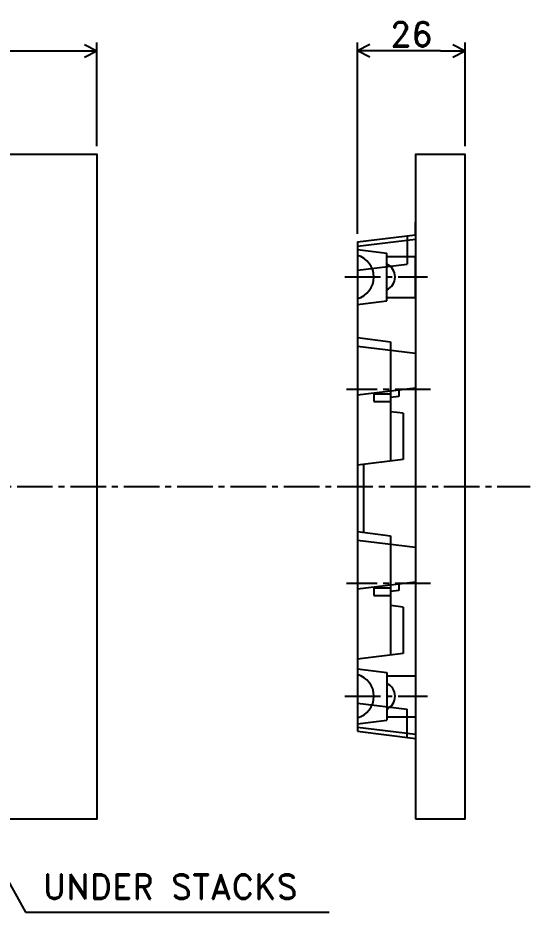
# Model space of a CAD drawing. Extents: x 1060 to 1408, y -354 to 5.
# Drawn here: x 1284.3 to 1407.8, y -210.5 to 4.9 of the extents above; entities that cross this region are included whole.
import ezdxf
from ezdxf import colors
from ezdxf.entities.mleader import LeaderData, LeaderLine
from ezdxf.math import Vec2, Vec3

# ---------------------------------------------------------------- set-up
doc = ezdxf.new("R2010")
doc.units = 0
doc.header["$LTSCALE"] = 0.45
doc.header["$MEASUREMENT"] = 0
doc.linetypes.add('CENTER2', pattern=[28.575, 19.05, -3.175, 3.175, -3.175])
doc.layers.get('0').update_dxf_attribs({"linetype": 'CONTINUOUS'})
doc.layers.get('DEFPOINTS').update_dxf_attribs({"linetype": 'CONTINUOUS'})
for name, color, linetype in [('CENTER', 243, 'CENTER2'), ('DETAIL', 6, 'CONTINUOUS'), ('DIMENSION', 3, 'CONTINUOUS'), ('LINE', 7, 'CONTINUOUS'), ('LINE10', 52, 'CONTINUOUS'), ('LINE11', 132, 'CONTINUOUS'), ('LINE12', 150, 'CONTINUOUS'), ('LINE2', 110, 'CONTINUOUS'), ('LINE3', 230, 'CONTINUOUS'), ('LINE5', 200, 'CONTINUOUS'), ('LINE6', 60, 'CONTINUOUS'), ('LINE9', 30, 'CONTINUOUS'), ('SECTION', 31, 'CONTINUOUS')]:
    doc.layers.add(name, color=color, linetype=linetype)
doc.styles.add('ROMAND', font='romand.shx', dxfattribs={"height": 6})
doc.dimstyles.get("Standard").update_dxf_attribs({"dimtxt": 0.18, "dimasz": 0.18, "dimexe": 0.18, "dimexo": 0.0625, "dimgap": 0.09, "dimtad": 0, "dimtih": 1, "dimtoh": 1, "dimdec": 4, "dimzin": 0, "dimdsep": 46, "dimtxsty": 'Standard', "dimcen": 0.09, "dimadec": 0, "dimazin": 0, "dimtfac": 1, "dimtdec": 4, "dimtofl": 0, "dimtmove": 0, "dimatfit": 3, "dimfxl": 1, "dimtolj": 1, "dimtzin": 0, "dimarcsym": 0})

# ---------------------------------------------------------------- blocks, each defined once
blk = doc.blocks.new('ARROWHEAD')
for p in [(-1, 0), (-0.5, 0.25), (-0.5, -0.25)]:
    blk.add_line(p, (0, 0))
blk = doc.blocks.new('*D1')
at = {"layer": 'DEFPOINTS', "color": 0, "transparency": 16777216}
for p in [(1303.39, -3.02), (1093.39, -28.02), (1303.39, -28.02)]:
    blk.add_point(p, dxfattribs=at)
at = {"layer": 'DIMENSION', "color": 0, "lineweight": -2, "transparency": 16777216}
for p, q in [((1093.39, -26.02), (1093.39, -1.02)), ((1303.39, -26.02), (1303.39, -1.02)), ((1099.39, -3.02), (1297.39, -3.02))]:
    blk.add_line(p, q, dxfattribs=at)
at = {"layer": 'DIMENSION', "color": 0, "lineweight": -2, "transparency": 16777216, "xscale": 6, "yscale": 6, "zscale": 6, "rotation": 180}
blk.add_blockref('ARROWHEAD', (1093.39, -3.02), dxfattribs=at)
at = {"layer": 'DIMENSION', "color": 0, "lineweight": -2, "transparency": 16777216, "xscale": 6, "yscale": 6, "zscale": 6}
blk.add_blockref('ARROWHEAD', (1303.39, -3.02), dxfattribs=at)
at = {"layer": 'DIMENSION', "color": 0, "transparency": 16777216, "insert": (1198.39, 0.98), "char_height": 6, "attachment_point": 5, "style": 'ROMAND'}
blk.add_mtext('\\A1;210', dxfattribs=at)
blk = doc.blocks.new('*D5')
at = {"layer": 'DEFPOINTS', "color": 0, "transparency": 16777216}
for p in [(1366.13, -3.02), (1392.13, -28.02), (1366.13, -49.08)]:
    blk.add_point(p, dxfattribs=at)
at = {"layer": 'DIMENSION', "color": 0, "lineweight": -2, "transparency": 16777216}
for p, q in [((1366.13, -47.08), (1366.13, -1.02)), ((1392.13, -26.02), (1392.13, -1.02)), ((1386.13, -3.02), (1372.13, -3.02))]:
    blk.add_line(p, q, dxfattribs=at)
at = {"layer": 'DIMENSION', "color": 0, "lineweight": -2, "transparency": 16777216, "xscale": 6, "yscale": 6, "zscale": 6, "rotation": 180}
blk.add_blockref('ARROWHEAD', (1366.13, -3.02), dxfattribs=at)
at = {"layer": 'DIMENSION', "color": 0, "lineweight": -2, "transparency": 16777216, "xscale": 6, "yscale": 6, "zscale": 6}
blk.add_blockref('ARROWHEAD', (1392.13, -3.02), dxfattribs=at)
at = {"layer": 'DIMENSION', "color": 0, "transparency": 16777216, "insert": (1379.13, 0.98), "char_height": 6, "attachment_point": 5, "style": 'ROMAND'}
blk.add_mtext('\\A1;26', dxfattribs=at)

msp = doc.modelspace()

# ---------------------------------------------------------------- linework, layer by layer
at = {"layer": 'CENTER'}
for p, q in [((1363.12146, -57.50991), (1383.06297, -57.50991)), ((1383.77999, -84.65491), (1363.5072, -84.65491)), ((1078.39373, -108.01991), (1407.76499, -108.01991)), ((1383.77999, -131.38491), (1363.5072, -131.38491)), ((1363.12146, -158.52991), (1383.06297, -158.52991))]:
    msp.add_line(p, q, dxfattribs=at)
at = {"layer": 'DETAIL'}
for p, q in [((1378.13413, -47.60548), (1378.13413, -54.39491)), ((1366.13413, -55.86833), (1378.13413, -54.39491)), ((1366.13413, -160.1715), (1378.13413, -161.64491)), ((1378.13413, -168.43434), (1378.13413, -161.64491))]:
    msp.add_line(p, q, dxfattribs=at)
at = {"layer": 'LINE'}
for p, q in [((1380.13413, -47.35991), (1380.13413, -44.28991)), ((1366.13413, -49.0789), (1380.13413, -47.35991)), ((1366.13413, -50.0789), (1380.13413, -48.35991)), ((1373.23413, -52.57991), (1380.13413, -52.57991)), ((1380.13413, -62.43991), (1380.13413, -52.57991)), ((1373.23413, -62.43991), (1380.13413, -62.43991)), ((1380.13413, -75.96991), (1366.13413, -74.25093)), ((1380.13413, -75.96991), (1380.13413, -84.29991)), ((1380.13413, -84.29991), (1366.13413, -86.0189)), ((1370.13413, -85.65831), (1374.13413, -85.65831)), ((1370.13413, -87.54652), (1374.13413, -87.54652)), ((1380.13413, -122.69991), (1366.13413, -120.98093)), ((1380.13413, -122.69991), (1380.13413, -131.02991)), ((1380.13413, -131.02991), (1366.13413, -132.7489)), ((1370.13413, -132.38831), (1374.13413, -132.38831)), ((1370.13413, -134.27652), (1374.13413, -134.27652)), ((1373.23413, -153.59991), (1380.13413, -153.59991)), ((1380.13413, -153.59991), (1380.13413, -163.45991)), ((1373.23413, -163.45991), (1380.13413, -163.45991)), ((1366.13413, -165.96093), (1380.13413, -167.67991)), ((1366.13413, -166.96093), (1380.13413, -168.67991)), ((1380.13413, -168.67991), (1380.13413, -171.74991))]:
    msp.add_line(p, q, dxfattribs=at)
for points in [[(1093.39373, -188.01991), (1303.39373, -188.01991), (1303.39373, -28.01991), (1093.39373, -28.01991)], [(1380.13413, -188.01991), (1392.13413, -188.01991), (1392.13413, -28.01991), (1380.13413, -28.01991)]]:
    msp.add_lwpolyline(points, close=True, dxfattribs=at)
at = {"layer": 'LINE10'}
for centre in [(1364.73413, -57.50991), (1364.73413, -158.52991)]:
    msp.add_arc(centre, 5.4, 285.0261138, 74.9738862, dxfattribs=at)
at = {"layer": 'LINE11'}
for centre in [(1371.83413, -57.50991), (1371.83413, -158.52991)]:
    msp.add_arc(centre, 3.4, 294.3157392, 65.6842608, dxfattribs=at)
at = {"layer": 'LINE12'}
for p, q in [((1366.13413, -50.90814), (1373.23413, -51.77991)), ((1373.23413, -63.23991), (1373.23413, -51.77991)), ((1366.13413, -64.11168), (1373.23413, -63.23991)), ((1366.13413, -151.92814), (1373.23413, -152.79991)), ((1373.23413, -152.79991), (1373.23413, -164.25991)), ((1366.13413, -165.13168), (1373.23413, -164.25991))]:
    msp.add_line(p, q, dxfattribs=at)
at = {"layer": 'LINE2'}
for p, q in [((1376.13413, -84.79105), (1376.13413, -86.30491)), ((1376.13413, -86.30491), (1374.13413, -86.55048)), ((1376.13413, -133.03491), (1374.13413, -133.28048)), ((1376.13413, -131.52105), (1376.13413, -133.03491))]:
    msp.add_line(p, q, dxfattribs=at)
at = {"layer": 'LINE3'}
for p, q in [((1377.13413, -90.32991), (1374.13413, -89.96156)), ((1377.13413, -90.32991), (1377.13413, -101.47991)), ((1377.13413, -101.47991), (1366.13413, -102.83054)), ((1377.13413, -137.05991), (1374.13413, -136.69156)), ((1377.13413, -137.05991), (1377.13413, -148.20991)), ((1377.13413, -148.20991), (1366.13413, -149.56054))]:
    msp.add_line(p, q, dxfattribs=at)
at = {"layer": 'LINE5'}
msp.add_line((1367.63413, -102.64637), (1367.63413, -119.03681), dxfattribs=at)
at = {"layer": 'LINE6'}
for p, q in [((1370.13413, -85.65831), (1370.13413, -87.54652)), ((1370.13413, -132.38831), (1370.13413, -134.27652))]:
    msp.add_line(p, q, dxfattribs=at)
at = {"layer": 'LINE9'}
for p, q in [((1366.13413, -72.12264), (1374.13413, -73.10491)), ((1374.13413, -73.10491), (1374.13413, -101.84827)), ((1366.13413, -118.85264), (1374.13413, -119.83491)), ((1374.13413, -119.83491), (1374.13413, -148.57827))]:
    msp.add_line(p, q, dxfattribs=at)
at = {"layer": 'SECTION'}
msp.add_line((1366.13413, -49.0789), (1366.13413, -166.96093), dxfattribs=at)

# ---------------------------------------------------------------- texts
at = {"layer": 'DIMENSION', "style": 'ROMAND'}
msp.add_text('UNDER STACKS', height=6, dxfattribs=at).set_placement((1290.32798, -207.3944))

# ---------------------------------------------------------------- dimensions: what is measured, and where the dimension line sits
at = {"layer": 'DIMENSION'}
for base, p1, p2, picture, middle in [((1303.39373, -3.01991), (1093.39373, -28.01991), (1303.39373, -28.01991), '*D1', (1198.39373, 0.98009)), ((1366.13413, -3.01991), (1392.13413, -28.01991), (1366.13413, -49.0789), '*D5', (1379.13413, 0.98009))]:
    dim = msp.add_linear_dim(base=base, p1=p1, p2=p2, dimstyle='Standard', override={"dimtxt": 6, "dimasz": 6, "dimexe": 2, "dimexo": 2, "dimgap": 1, "dimtad": 1, "dimtih": 0, "dimtoh": 0, "dimzin": 8, "dimtxsty": 'ROMAND', "dimblk1": 'ARROWHEAD', "dimblk2": 'ARROWHEAD', "dimsah": 1, "dimcen": 0, "dimadec": 4}, dxfattribs=at)
    dim.commit()
    dim.dimension.update_dxf_attribs({"geometry": picture, "text_midpoint": middle})

# ---------------------------------------------------------------- leaders
ml = msp.add_multileader_mtext('Standard', dxfattribs=at)
ml.set_content('', color=256)
ml.set_leader_properties()
ml.set_arrow_properties(name='ARROWHEAD')
ml.build(insert=Vec2(0, 0))
ml.multileader.update_dxf_attribs({"text_right_attachment_type": 6, "dogleg_length": 0.36, "arrow_head_size": 6})
ctx = ml.context
ctx.base_point, ctx.char_height, ctx.arrow_head_size, ctx.landing_gap_size, ctx.plane_origin = Vec3(1359.31121, -210.53215), 0.18, 6, 0.09, Vec3(1273.70241, -141.20267)
ctx.right_attachment = 6
notes = []
notes.append((ctx, [(0, (1, 1, 0), (1286.14359, -210.53215), (1, 0), 73.16762, [(0, [(1254.81688, -154.14711)], 0, [])])]))
ctx.mtext.insert, ctx.mtext.flow_direction = Vec3(1359.40121, -210.44215), 5
for ctx, leaders in notes:
    for number, flags, end, landing, length, lines in leaders:
        leader = LeaderData()
        leader.index, (leader.has_last_leader_line, leader.has_dogleg_vector, leader.attachment_direction) = number, flags
        leader.last_leader_point, leader.dogleg_vector, leader.dogleg_length = Vec3(end), Vec3(landing), length
        for number, points, colour, breaks in lines:
            line = LeaderLine()
            line.index, line.vertices, line.color, line.breaks = number, Vec3.list(points), colors.encode_raw_color(colour), breaks
            leader.lines.append(line)
        ctx.leaders.append(leader)

doc.saveas('drawing.dxf')
